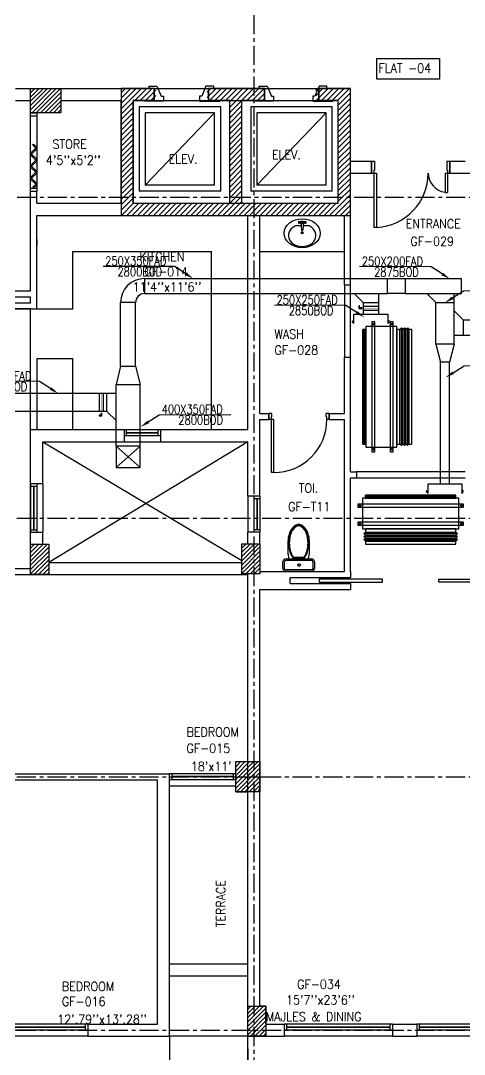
# Model space of a CAD drawing. Header units: millimetres. Extents: x -1288794 to 2153086, y -2701644 to -1428868.
# Drawn here: x 1389990 to 1397344, y -1509568 to -1492444 of the extents above; entities that cross this region are included whole.
import ezdxf

# ---------------------------------------------------------------- set-up
doc = ezdxf.new("R2010")
doc.units = ezdxf.units.MM
doc.header["$LTSCALE"] = 100
doc.header["$PDMODE"] = 34
doc.linetypes.add('CENTER', pattern=[50.8, 31.75, -6.35, 6.35, -6.35])
doc.linetypes.add('DASHED2', pattern=[9.525, 6.35, -3.175])
for name, color, linetype in [('A-ANNO-DIMS', 1, 'Continuous'), ('A-ANNO-TEXT', 8, 'Continuous'), ('A-DOOR', 4, 'Continuous'), ('A-FLOR-OVHD', 4, 'DASHED2'), ('A-FLOR-PFIX', 8, 'Continuous'), ('A-FLOR-SPCL', 8, 'Continuous'), ('A-GLAZ', 5, 'Continuous'), ('A-GRID', 253, 'CENTER'), ('A-WALL-FULL', 8, 'Continuous'), ('AC- VD', 5, 'Continuous'), ('AC-FAD', 6, 'Continuous'), ('AC-FAD TEXT', 6, 'Continuous'), ('AC-HLTEXT', 100, 'Continuous'), ('FCU-AC', 160, 'Continuous'), ('L1-E014-C22-VAC (08-08-2010)$0$ETA-AC-DAMPER', 4, 'Continuous'), ('S-COL- HACT.', 9, 'Continuous'), ('S-COL.', 8, 'Continuous')]:
    doc.layers.add(name, color=color, linetype=linetype)
doc.styles.add('ROMANS', font='romans.shx', dxfattribs={"width": 0.8})
doc.styles.add('SIMPLEX', font='simplex.shx', dxfattribs={"width": 0.8})
doc.dimstyles.new('100 of DIM2', dxfattribs={"dimscale": 0, "dimtxt": 200, "dimasz": 150, "dimexe": 75, "dimexo": 200, "dimgap": 75, "dimtad": 1, "dimdec": 0, "dimrnd": 5, "dimzin": 0, "dimdsep": 46, "dimtxsty": 'ROMANS', "dimblk": 'ARCHTICK', "dimcen": 100, "dimclrd": 94, "dimclre": 94, "dimclrt": 2, "dimadec": 0, "dimazin": 0, "dimtfac": 1, "dimtdec": 0, "dimtofl": 0, "dimtmove": 2, "dimatfit": 3, "dimldrblk": 'OPEN90', "dimfxl": 75, "dimtolj": 1, "dimtzin": 0, "dimarcsym": 0})
pattern_1 = [(45, (2502910.96, -1109556.65), (-44.1941738, 44.1941738), [])]
pattern_2 = [(45, (2502910.96, -1109556.65), (-35.355339, 35.355339), [])]

# ---------------------------------------------------------------- blocks, each defined once
blk = doc.blocks.new('W-180')
for p, q in [((1800, 100), (0, 100)), ((1800, 0), (0, 0)), ((40, 0), (40, 100)), ((1760, 100), (1760, 0))]:
    blk.add_line(p, q)
at = {"linetype": 'Continuous'}
for p, q in [((1760, 53), (40, 53)), ((1760, 47), (40, 47))]:
    blk.add_line(p, q, dxfattribs=at)
blk = doc.blocks.new('D-100-R1')
for p, q in [((-80, 980), (-80, 100)), ((-80, 980), (-40, 980)), ((-40, 980), (-40, 55)), ((-1000, 100), (-1000, 0)), ((-1000, 100), (-960, 100)), ((-960, 100), (-960, 55)), ((-960, 55), (-950, 55)), ((-950, 55), (-950, 0)), ((-80, 100), (0, 100)), ((-50, 55), (-50, 0)), ((-50, 55), (-40, 55)), ((-50, 0), (0, 0)), ((0, 100), (0, 0)), ((-1000, 0), (-950, 0))]:
    blk.add_line(p, q)
at = {"linetype": 'Continuous'}
blk.add_arc((-80, 100), 880, 90, 180, dxfattribs=at)
blk = doc.blocks.new('WC-1')
for p, q in [((-210, 0), (210, 0)), ((-260, -160), (-260, -50)), ((-235, -160), (-235, -50)), ((-210, -25), (210, -25)), ((235, -50), (235, -160)), ((260, -50), (260, -160)), ((210, -185), (-210, -185)), ((210, -210), (-210, -210)), ((91, -223), (-91, -223)), ((86, -235), (-86, -235))]:
    blk.add_line(p, q)
for radius in [22.1, 17.1]:
    blk.add_circle((-6, -107), radius)
for centre, radius, start, end in [((-210, -50), 50, 90, 180), ((-210, -160), 50, 180, 270), ((-210, -50), 25, 90, 180), ((-210, -160), 25, 180, 270), ((210, -50), 50, 360, 90), ((210, -50), 25, 360, 90), ((210, -160), 25, 270, 360), ((210, -160), 50, 270, 360), ((722, -383), 904, 168.9529, 184.0632), ((178, -428), 341, 149.8586, 166.4766), ((178, -428), 328, 149.8586, 166.4766), ((69, -365), 214, 138.4152, 149.8586), ((69, -365), 201, 139.9943, 149.8586), ((-69, -365), 201, 30.1414, 40.0057), ((-69, -365), 214, 30.1414, 41.5848), ((-178, -428), 328, 13.5234, 30.1414), ((-178, -428), 341, 13.5234, 30.1414), ((352, -470), 532, 177.5541, 180), ((352, -470), 532, 180, 193.5234), ((352, -470), 520, 166.4766, 180), ((352, -470), 520, 180, 193.5234), ((352, -470), 507, 166.4766, 180), ((352, -470), 507, 180, 193.5234), ((-352, -470), 507, 360, 13.5234), ((-352, -470), 507, 346.4766, 360), ((-352, -470), 520, 360, 13.5234), ((-352, -470), 520, 346.4766, 360), ((-352, -470), 532, 346.4766, 360), ((-352, -470), 532, 360, 2.4459), ((178, -512), 353, 193.5234, 210.1414), ((178, -512), 341, 193.5234, 210.1414), ((178, -512), 328, 193.5234, 210.1414), ((69, -575), 214, 210.1414, 234.4972), ((69, -575), 201, 210.1414, 234.4972), ((-69, -575), 201, 305.5028, 329.8586), ((-69, -575), 214, 305.5028, 329.8586), ((-178, -512), 328, 329.8586, 346.4766), ((-178, -512), 341, 329.8586, 346.4766), ((-178, -512), 353, 329.8586, 346.4766), ((69, -575), 226, 210.1414, 234.4972), ((0, -672), 108, 234.4972, 270), ((0, -672), 95.9, 234.4972, 270), ((0, -672), 83.4, 234.4972, 270), ((0, -672), 83.4, 270, 305.5028), ((0, -672), 95.9, 270, 305.5028), ((0, -672), 108, 270, 305.5028), ((-69, -575), 226, 305.5028, 329.8586)]:
    blk.add_arc(centre, radius, start, end)
at = {"linetype": 'Continuous', "ltscale": 50}
blk.add_arc((-722, -383), 904, 355.9368, 11.0471, dxfattribs=at)
blk = doc.blocks.new('D-130-R')
for p, q in [((1220, 200), (1220, 1100)), ((1220, 1100), (1260, 1100)), ((1260, 200), (1260, 1100)), ((80, 520), (40, 520)), ((40, 200), (40, 520)), ((80, 200), (80, 520)), ((0, 0), (0, 200)), ((80, 200), (0, 200)), ((40, 150), (40, 200)), ((1300, 200), (1220, 200)), ((1260, 150), (1260, 200)), ((1300, 0), (1300, 200)), ((50, 0), (0, 0)), ((50, 150), (40, 150)), ((50, 0), (50, 150)), ((1260, 150), (1250, 150)), ((1250, 0), (1250, 150)), ((1300, 0), (1250, 0))]:
    blk.add_line(p, q)
for centre, radius, start, end in [((1260, 200), 900, 92.5473, 180), ((40, 200), 320, 0, 82.8192)]:
    blk.add_arc(centre, radius, start, end)
blk = doc.blocks.new('W-80')
for p, q in [((800, 100), (0, 100)), ((800, 0), (0, 0)), ((40, 0), (40, 100)), ((760, 100), (760, 0))]:
    blk.add_line(p, q)
at = {"linetype": 'Continuous'}
for p, q in [((760, 53), (40, 53)), ((760, 47), (40, 47))]:
    blk.add_line(p, q, dxfattribs=at)
blk = doc.blocks.new('W-60')
for p, q in [((600, 100), (0, 100)), ((600, 0), (0, 0)), ((40, 0), (40, 100)), ((560, 100), (560, 0))]:
    blk.add_line(p, q)
at = {"linetype": 'Continuous'}
for p, q in [((560, 53), (40, 53)), ((560, 47), (40, 47))]:
    blk.add_line(p, q, dxfattribs=at)
blk = doc.blocks.new('LAV-2')
for p, q in [((-21, 393), (-55, 399)), ((-21, 369), (-55, 363)), ((-24, 385), (-49, 381)), ((-24, 377), (-49, 381)), ((-25, 381), (-13, 258)), ((-19, 381), (17, 381)), ((-1, 363), (-1, 399)), ((23, 381), (11, 257)), ((53, 399), (20, 393)), ((53, 363), (20, 369)), ((47, 381), (23, 385)), ((47, 381), (23, 376)), ((-102, 330), (-23, 330)), ((21, 329), (101, 329))]:
    blk.add_line(p, q)
for centre, radius in [((-1, 381), 24), ((-1, 381), 18), ((-1, 209), 18), ((-1, 209), 13.2)]:
    blk.add_circle(centre, radius)
blk.add_arc((-1, 257), 12, 179.8053, 359.8053)
for centre, major_axis, ratio in [((-1, 202), (-300, 1), 0.8), ((53, 381), (0.1, 18), 0.333333)]:
    blk.add_ellipse(centre, major_axis=major_axis, ratio=ratio)
at = {"extrusion": (0, 0, -1)}
blk.add_ellipse((-55, 381), major_axis=(0.1, 18), ratio=0.333333, dxfattribs=at)
blk.add_ellipse((-1, 166), major_axis=(-228, 1), ratio=0.8, start_param=5.174, end_param=10.533963)
for points, knots in [([(-55, 365), (-55, 366), (-55, 366), (-55, 366), (-55, 366), (-56, 367), (-56, 368), (-57, 370), (-57, 371), (-58, 374), (-58, 375), (-58, 379), (-58, 381), (-58, 386), (-58, 388), (-57, 392), (-57, 393), (-56, 394), (-56, 395), (-55, 396), (-55, 396), (-55, 396), (-55, 397), (-55, 397)], [3.378318, 3.378318, 3.378318, 3.378318, 3.519844, 3.519844, 3.66137, 3.66137, 3.925951, 3.925951, 4.190531, 4.190531, 4.455112, 4.455112, 4.86737, 4.86737, 5.279628, 5.279628, 5.565785, 5.565785, 5.785568, 5.785568, 5.957, 5.957, 6.04646, 6.04646, 6.04646, 6.04646]), ([(-55, 397), (-55, 397), (-54, 396), (-54, 396), (-54, 396), (-53, 395), (-53, 394), (-52, 392), (-52, 391), (-52, 388), (-51, 387), (-51, 383), (-51, 381), (-51, 376), (-52, 374), (-52, 370), (-53, 369), (-53, 368), (-54, 367), (-54, 366), (-54, 366), (-55, 366), (-55, 365), (-55, 365)], [0.236726, 0.236726, 0.236726, 0.236726, 0.378252, 0.378252, 0.519778, 0.519778, 0.784358, 0.784358, 1.048939, 1.048939, 1.313519, 1.313519, 1.725777, 1.725777, 2.138035, 2.138035, 2.424192, 2.424192, 2.643976, 2.643976, 2.815407, 2.815407, 2.904867, 2.904867, 2.904867, 2.904867]), ([(53, 396), (53, 396), (53, 396), (53, 396), (53, 395), (52, 394), (52, 394), (51, 392), (51, 390), (50, 388), (50, 386), (50, 383), (50, 380), (50, 376), (50, 373), (51, 370), (51, 369), (52, 367), (52, 367), (53, 366), (53, 365), (53, 365), (53, 365), (53, 365)], [0.236726, 0.236726, 0.236726, 0.236726, 0.378252, 0.378252, 0.519778, 0.519778, 0.784358, 0.784358, 1.048939, 1.048939, 1.313519, 1.313519, 1.725777, 1.725777, 2.138035, 2.138035, 2.424192, 2.424192, 2.643976, 2.643976, 2.815407, 2.815407, 2.904867, 2.904867, 2.904867, 2.904867]), ([(53, 365), (53, 365), (53, 365), (54, 366), (54, 366), (55, 367), (55, 368), (56, 370), (56, 371), (56, 373), (57, 375), (57, 379), (57, 381), (57, 386), (56, 388), (56, 391), (55, 392), (55, 394), (54, 395), (54, 396), (54, 396), (54, 396), (53, 396), (53, 396)], [3.378318, 3.378318, 3.378318, 3.378318, 3.519844, 3.519844, 3.66137, 3.66137, 3.925951, 3.925951, 4.190531, 4.190531, 4.455112, 4.455112, 4.86737, 4.86737, 5.279628, 5.279628, 5.565785, 5.565785, 5.785568, 5.785568, 5.957, 5.957, 6.04646, 6.04646, 6.04646, 6.04646])]:
    blk.add_open_spline(points, degree=3, knots=knots)
blk = doc.blocks.new('_ArchTick')
at = {"color": 0, "linetype": 'ByBlock', "const_width": 0.15}
blk.add_lwpolyline([(-0.5, -0.5), (0.5, 0.5)], dxfattribs=at)
blk = doc.blocks.new('*D554')
at = {"layer": 'A-ANNO-DIMS', "color": 94, "linetype": 'Continuous', "lineweight": -2, "ltscale": 3, "transparency": 16777216}
for p, q in [((1393756, -1509469), (1393756, -1512083)), ((1406556, -1509469), (1406556, -1512083)), ((1406556, -1512008), (1393756, -1512008))]:
    blk.add_line(p, q, dxfattribs=at)
at = {"layer": 'Defpoints', "color": 0, "linetype": 'Continuous', "ltscale": 3, "transparency": 16777216}
for p in [(1393756, -1509269), (1406556, -1509269), (1393756, -1512008)]:
    blk.add_point(p, dxfattribs=at)
at = {"layer": 'A-ANNO-DIMS', "color": 94, "linetype": 'Continuous', "lineweight": -2, "ltscale": 3, "transparency": 16777216, "xscale": 150, "yscale": 150, "zscale": 150, "rotation": 180}
blk.add_blockref('_ArchTick', (1393756, -1512008), dxfattribs=at)
at = {"layer": 'A-ANNO-DIMS', "color": 94, "linetype": 'Continuous', "lineweight": -2, "ltscale": 3, "transparency": 16777216, "xscale": 150, "yscale": 150, "zscale": 150}
blk.add_blockref('_ArchTick', (1406556, -1512008), dxfattribs=at)
at = {"layer": 'A-ANNO-DIMS', "color": 2, "linetype": 'Continuous', "ltscale": 3, "transparency": 16777216, "insert": (1400156, -1511833), "char_height": 200, "attachment_point": 5, "style": 'ROMANS'}
blk.add_mtext('\\A1;12800', dxfattribs=at)
blk = doc.blocks.new('_Open90')
at = {"color": 0, "linetype": 'ByBlock', "lineweight": -2}
for p, q in [((0, 0), (-1, 0)), ((-0.5, 0.5), (0, 0)), ((0, 0), (-0.5, -0.5))]:
    blk.add_line(p, q, dxfattribs=at)
blk = doc.blocks.new('*D555')
at = {"layer": 'A-ANNO-DIMS', "color": 94, "linetype": 'Continuous', "lineweight": -2, "ltscale": 3, "transparency": 16777216}
for p, q in [((1392456, -1509469), (1392456, -1512083)), ((1393756, -1509469), (1393756, -1512083)), ((1393756, -1512008), (1392456, -1512008))]:
    blk.add_line(p, q, dxfattribs=at)
at = {"layer": 'Defpoints', "color": 0, "linetype": 'Continuous', "ltscale": 3, "transparency": 16777216}
for p in [(1392456, -1509269), (1393756, -1509269), (1392456, -1512008)]:
    blk.add_point(p, dxfattribs=at)
at = {"layer": 'A-ANNO-DIMS', "color": 94, "linetype": 'Continuous', "lineweight": -2, "ltscale": 3, "transparency": 16777216, "xscale": 150, "yscale": 150, "zscale": 150, "rotation": 180}
blk.add_blockref('_ArchTick', (1392456, -1512008), dxfattribs=at)
at = {"layer": 'A-ANNO-DIMS', "color": 94, "linetype": 'Continuous', "lineweight": -2, "ltscale": 3, "transparency": 16777216, "xscale": 150, "yscale": 150, "zscale": 150}
blk.add_blockref('_ArchTick', (1393756, -1512008), dxfattribs=at)
at = {"layer": 'A-ANNO-DIMS', "color": 2, "linetype": 'Continuous', "ltscale": 3, "transparency": 16777216, "insert": (1393106, -1511833), "char_height": 200, "attachment_point": 5, "style": 'ROMANS'}
blk.add_mtext('\\A1;1300', dxfattribs=at)
blk = doc.blocks.new('*D556')
at = {"layer": 'A-ANNO-DIMS', "color": 94, "linetype": 'Continuous', "lineweight": -2, "ltscale": 3, "transparency": 16777216}
for p, q in [((1388156, -1509469), (1388156, -1512083)), ((1392456, -1509469), (1392456, -1512083)), ((1392456, -1512008), (1388156, -1512008))]:
    blk.add_line(p, q, dxfattribs=at)
at = {"layer": 'Defpoints', "color": 0, "linetype": 'Continuous', "ltscale": 3, "transparency": 16777216}
for p in [(1388156, -1509269), (1392456, -1509269), (1388156, -1512008)]:
    blk.add_point(p, dxfattribs=at)
at = {"layer": 'A-ANNO-DIMS', "color": 94, "linetype": 'Continuous', "lineweight": -2, "ltscale": 3, "transparency": 16777216, "xscale": 150, "yscale": 150, "zscale": 150, "rotation": 180}
blk.add_blockref('_ArchTick', (1388156, -1512008), dxfattribs=at)
at = {"layer": 'A-ANNO-DIMS', "color": 94, "linetype": 'Continuous', "lineweight": -2, "ltscale": 3, "transparency": 16777216, "xscale": 150, "yscale": 150, "zscale": 150}
blk.add_blockref('_ArchTick', (1392456, -1512008), dxfattribs=at)
at = {"layer": 'A-ANNO-DIMS', "color": 2, "linetype": 'Continuous', "ltscale": 3, "transparency": 16777216, "insert": (1390306, -1511833), "char_height": 200, "attachment_point": 5, "style": 'ROMANS'}
blk.add_mtext('\\A1;4300', dxfattribs=at)
blk = doc.blocks.new('fcu 2.5 tr')
h = blk.add_hatch()
h.set_pattern_fill('NET', color=3)
h.paths.add_polyline_path([(83172, -1587743), (81672, -1587743), (81672, -1587793), (83172, -1587793)])
at = {"layer": 'FCU-AC'}
for p, q in [((81672, -1587030), (81647, -1587055)), ((83197, -1587055), (81647, -1587055)), ((81672, -1587080), (81647, -1587055)), ((81672, -1587080), (81647, -1587105)), ((83172, -1587030), (81672, -1587030)), ((83172, -1587080), (81672, -1587080)), ((83172, -1587080), (81672, -1587080)), ((83197, -1587055), (83172, -1587030)), ((83197, -1587055), (83172, -1587080)), ((83197, -1587105), (83172, -1587080)), ((83197, -1587105), (81647, -1587105)), ((81672, -1587130), (81647, -1587105)), ((81672, -1587130), (81647, -1587155)), ((83197, -1587155), (81647, -1587155)), ((81672, -1587180), (81647, -1587155)), ((83172, -1587130), (81672, -1587130)), ((83172, -1587130), (81672, -1587130)), ((83197, -1587105), (83172, -1587130)), ((83197, -1587155), (83172, -1587130)), ((83197, -1587155), (83172, -1587180))]:
    blk.add_line(p, q, dxfattribs=at)
at = {"layer": 'FCU-AC', "color": 1}
for p, q in [((83172, -1586980), (81672, -1586980)), ((81672, -1586980), (81672, -1587030)), ((81672, -1587030), (83172, -1587030)), ((83172, -1587030), (83172, -1586980)), ((83172, -1587180), (81672, -1587180)), ((81672, -1587180), (81672, -1587230)), ((81672, -1587230), (83172, -1587230)), ((83172, -1587230), (83172, -1587180))]:
    blk.add_line(p, q, dxfattribs=at)
at = {"layer": 'FCU-AC'}
blk.add_lwpolyline([(81622, -1587743), (83222, -1587743), (83222, -1587230), (81622, -1587230)], close=True, dxfattribs=at)
at = {"layer": 'FCU-AC', "color": 6}
for points in [[(81547, -1587343), (83297, -1587343), (83297, -1587293), (81547, -1587293)], [(81547, -1587643), (83297, -1587643), (83297, -1587593), (81547, -1587593)]]:
    blk.add_lwpolyline(points, close=True, dxfattribs=at)
at = {"layer": 'FCU-AC', "color": 3}
blk.add_lwpolyline([(81672, -1587793), (83172, -1587793), (83172, -1587743), (81672, -1587743)], close=True, dxfattribs=at)
at = {"layer": 'FCU-AC', "color": 6}
for centre in [(81584, -1587318), (83259, -1587318), (81584, -1587618), (83259, -1587618)]:
    blk.add_circle(centre, 12.5, dxfattribs=at)
blk = doc.blocks.new('fcu 3.5 tr')
at = {"layer": 'FCU-AC'}
h = blk.add_hatch(dxfattribs=at)
h.set_pattern_fill('NET', color=3)
h.paths.add_polyline_path([(100970, -1580238), (99070, -1580238), (99070, -1580288), (100970, -1580288)])
for p, q in [((99045, -1579550), (99070, -1579525)), ((100995, -1579550), (99045, -1579550)), ((99045, -1579550), (99070, -1579575)), ((100970, -1579525), (99070, -1579525)), ((100995, -1579550), (100970, -1579525)), ((100995, -1579550), (100970, -1579575)), ((99045, -1579600), (99070, -1579575)), ((100995, -1579600), (99045, -1579600)), ((99045, -1579600), (99070, -1579625)), ((99045, -1579650), (99070, -1579625)), ((100995, -1579650), (99045, -1579650)), ((99045, -1579650), (99070, -1579675)), ((100970, -1579575), (99070, -1579575)), ((100970, -1579575), (99070, -1579575)), ((100970, -1579625), (99070, -1579625)), ((100970, -1579625), (99070, -1579625)), ((100995, -1579600), (100970, -1579575)), ((100995, -1579600), (100970, -1579625)), ((100995, -1579650), (100970, -1579625)), ((100995, -1579650), (100970, -1579675))]:
    blk.add_line(p, q, dxfattribs=at)
at = {"layer": 'FCU-AC', "color": 1}
for p, q in [((100970, -1579475), (99070, -1579475)), ((99070, -1579475), (99070, -1579525)), ((99070, -1579525), (100970, -1579525)), ((100970, -1579525), (100970, -1579475)), ((100970, -1579675), (99070, -1579675)), ((99070, -1579675), (99070, -1579725)), ((99070, -1579725), (100970, -1579725)), ((100970, -1579725), (100970, -1579675))]:
    blk.add_line(p, q, dxfattribs=at)
at = {"layer": 'FCU-AC'}
blk.add_lwpolyline([(99020, -1580238), (101020, -1580238), (101020, -1579725), (99020, -1579725)], close=True, dxfattribs=at)
at = {"layer": 'FCU-AC', "color": 6}
for points in [[(98945, -1579838), (101095, -1579838), (101095, -1579788), (98945, -1579788)], [(98945, -1580138), (101095, -1580138), (101095, -1580088), (98945, -1580088)]]:
    blk.add_lwpolyline(points, close=True, dxfattribs=at)
at = {"layer": 'FCU-AC', "color": 3}
blk.add_lwpolyline([(99070, -1580288), (100970, -1580288), (100970, -1580238), (99070, -1580238)], close=True, dxfattribs=at)
at = {"layer": 'FCU-AC', "color": 6}
for centre in [(98982, -1579813), (101057, -1579813), (98982, -1580113), (101057, -1580113)]:
    blk.add_circle(centre, 12.5, dxfattribs=at)
blk = doc.blocks.new('*U363')
at = {"layer": 'L1-E014-C22-VAC (08-08-2010)$0$ETA-AC-DAMPER', "color": 5}
for p, q in [((-33, 0), (-33, 250)), ((33, 0), (33, 250))]:
    blk.add_line(p, q, dxfattribs=at)
for points, const_width in [([(-91, 250), (91, 250)], 1.82), ([(0, 0), (0, 264)], 1.5), ([(-91, 0), (91, 0)], 1.82), ([(-48, 0), (-48, -20), (48, -20), (48, 0)], 1.5)]:
    blk.add_lwpolyline(points, dxfattribs=dict(at, const_width=const_width))
at = {"layer": 'L1-E014-C22-VAC (08-08-2010)$0$ETA-AC-DAMPER', "color": 5, "const_width": 1.82}
blk.add_lwpolyline([(75, 250), (75, 0), (-75, 0), (-75, 250)], close=True, dxfattribs=at)
at = {"layer": 'L1-E014-C22-VAC (08-08-2010)$0$ETA-AC-DAMPER', "color": 5}
blk.add_lwpolyline([(6, -20), (6, -62), (40, -62), (40, -72), (-6, -72), (-6, -20)], dxfattribs=at)
blk = doc.blocks.new('*U356')
at = {"layer": 'L1-E014-C22-VAC (08-08-2010)$0$ETA-AC-DAMPER', "color": 5}
for p, q in [((-33, 0), (-33, 300)), ((33, 0), (33, 300))]:
    blk.add_line(p, q, dxfattribs=at)
for points, const_width in [([(-91, 300), (91, 300)], 1.82), ([(0, 0), (0, 314)], 1.5), ([(-91, 0), (91, 0)], 1.82), ([(-48, 0), (-48, -20), (48, -20), (48, 0)], 1.5)]:
    blk.add_lwpolyline(points, dxfattribs=dict(at, const_width=const_width))
at = {"layer": 'L1-E014-C22-VAC (08-08-2010)$0$ETA-AC-DAMPER', "color": 5, "const_width": 1.82}
blk.add_lwpolyline([(75, 300), (75, 0), (-75, 0), (-75, 300)], close=True, dxfattribs=at)
at = {"layer": 'L1-E014-C22-VAC (08-08-2010)$0$ETA-AC-DAMPER', "color": 5}
blk.add_lwpolyline([(6, -20), (6, -62), (40, -62), (40, -72), (-6, -72), (-6, -20)], dxfattribs=at)
blk = doc.blocks.new('A$C14952670')
at = {"layer": 'AC-FAD', "linetype": 'ByBlock'}
for p, q in [((29, 136), (0, 105)), ((30, 159), (1, 128)), ((30, 0), (30, 159)), ((589, 0), (30, 0)), ((589, 159), (589, 0)), ((589, 159), (619, 129)), ((589, 144), (619, 114))]:
    blk.add_line(p, q, dxfattribs=at)

msp = doc.modelspace()

# ---------------------------------------------------------------- hatches: boundary and pattern name
at = {"layer": 'S-COL- HACT.', "linetype": 'Continuous', "ltscale": 3}
h = msp.add_hatch(dxfattribs=at)
h.set_pattern_fill('ANSI31', color=256, scale=400, style=0)
h.set_pattern_definition(pattern_2)
h.paths.add_polyline_path([(1390155.8, -1493568.6), (1390655.8, -1493568.6), (1390655.8, -1493968.6), (1390155.8, -1493968.6)])
h = msp.add_hatch(dxfattribs=at)
h.set_pattern_fill('ANSI31', color=256, scale=500, style=0)
h.set_pattern_definition(pattern_1)
h.paths.add_polyline_path([(1393655.8, -1493768.6), (1394030.8, -1493768.6), (1394030.8, -1493568.6), (1393080.8, -1493568.6), (1393080.8, -1493768.6), (1393455.8, -1493768.6), (1393455.8, -1495468.6), (1391855.8, -1495468.6), (1391855.8, -1493768.6), (1392230.8, -1493768.6), (1392230.8, -1493568.6), (1391655.8, -1493568.6), (1391655.8, -1495668.6), (1395455.8, -1495668.6), (1395455.8, -1493568.6), (1394880.8, -1493568.6), (1394880.8, -1493768.6), (1395255.8, -1493768.6), (1395255.8, -1495468.6), (1393655.8, -1495468.6)])
h = msp.add_hatch(dxfattribs=at)
h.set_pattern_fill('ANSI31', color=256, scale=500, style=0)
h.set_pattern_definition(pattern_1)
h.paths.add_polyline_path([(1393655.8, -1493768.6), (1394030.8, -1493768.6), (1394030.8, -1493568.6), (1393080.8, -1493568.6), (1393080.8, -1493768.6), (1393455.8, -1493768.6), (1393455.8, -1495468.6), (1391855.8, -1495468.6), (1391855.8, -1493768.6), (1392230.8, -1493768.6), (1392230.8, -1493568.6), (1391655.8, -1493568.6), (1391655.8, -1495668.6), (1395455.8, -1495668.6), (1395455.8, -1493568.6), (1394880.8, -1493568.6), (1394880.8, -1493768.6), (1395255.8, -1493768.6), (1395255.8, -1495468.6), (1393655.8, -1495468.6)])
h = msp.add_hatch(dxfattribs=at)
h.set_pattern_fill('ANSI31', color=256, scale=400, style=0)
h.set_pattern_definition([(45, (2502960.96, -1109556.65), (-35.355339, 35.355339), [])])
h.paths.add_polyline_path([(1390155.8, -1501618.6), (1390155.8, -1501118.6), (1390455.8, -1501118.6), (1390455.8, -1501618.6)])
h = msp.add_hatch(dxfattribs=at)
h.set_pattern_fill('ANSI31', color=256, scale=400, style=0)
h.set_pattern_definition([(45, (2502860.96, -1109546.65), (-35.355339, 35.355339), [])])
h.paths.add_polyline_path([(1393655.8, -1501608.6), (1393655.8, -1501108.6), (1393955.8, -1501108.6), (1393955.8, -1501608.6)])
h = msp.add_hatch(dxfattribs=at)
h.set_pattern_fill('ANSI31', color=256, scale=400, style=0)
h.set_pattern_definition(pattern_2)
h.paths.add_polyline_path([(1393955.8, -1504718.6), (1393955.8, -1505218.6), (1393555.8, -1505218.6), (1393555.8, -1504718.6)])
h = msp.add_hatch(dxfattribs=at)
h.set_pattern_fill('ANSI31', color=256, scale=400, style=0)
h.set_pattern_definition([(45, (1623450.965, -1509993.415), (-35.355339, 35.355339), [])])
h.paths.add_polyline_path([(1394055.8, -1508768.6), (1394055.8, -1509268.6), (1393755.8, -1509268.6), (1393755.8, -1508768.6)])

# ---------------------------------------------------------------- linework, layer by layer
at = {"layer": 'A-ANNO-TEXT', "color": 5}
msp.add_lwpolyline([(1395891.7, -1493070.7), (1396934, -1493070.7), (1396934, -1493413.2), (1395891.7, -1493413.2)], close=True, dxfattribs=at)
at = {"layer": 'A-DOOR', "ltscale": 3}
for p, q in [((1390155.8, -1495268.6), (1390155.8, -1493968.6)), ((1390155.8, -1494018.6), (1390255.8, -1494018.6)), ((1390255.8, -1493968.6), (1390255.8, -1495268.6)), ((1390155.8, -1495218.6), (1390255.8, -1495218.6))]:
    msp.add_line(p, q, dxfattribs=at)
for points in [[(1390241.6, -1494554.5), (1390155.8, -1494640.4), (1390169.9, -1494654.5), (1390255.8, -1494568.6), (1390241.6, -1494554.5)], [(1390241.6, -1494554.5), (1390191.6, -1494504.5), (1390205.8, -1494490.4), (1390255.8, -1494540.4), (1390241.6, -1494554.5)], [(1390241.6, -1494754.5), (1390155.8, -1494668.6), (1390169.9, -1494654.5), (1390255.8, -1494740.4), (1390241.6, -1494754.5)], [(1390241.6, -1494754.5), (1390155.8, -1494840.4), (1390169.9, -1494854.5), (1390255.8, -1494768.6), (1390241.6, -1494754.5)], [(1390241.6, -1494954.5), (1390155.8, -1494868.6), (1390169.9, -1494854.5), (1390255.8, -1494940.4), (1390241.6, -1494954.5)], [(1390241.6, -1494954.5), (1390155.8, -1495040.4), (1390169.9, -1495054.5), (1390255.8, -1494968.6), (1390241.6, -1494954.5)], [(1390241.6, -1495154.5), (1390155.8, -1495068.6), (1390169.9, -1495054.5), (1390255.8, -1495140.4), (1390241.6, -1495154.5)], [(1390241.6, -1495154.5), (1390191.6, -1495204.5), (1390205.8, -1495218.6), (1390255.8, -1495168.6), (1390241.6, -1495154.5)], [(1394939.8, -1501693.6), (1394939.8, -1501743.6), (1395989.8, -1501743.6), (1395989.8, -1501693.6), (1394939.8, -1501693.6)], [(1397971.8, -1501693.6), (1397971.8, -1501743.6), (1396921.8, -1501743.6), (1396921.8, -1501693.6), (1397971.8, -1501693.6)]]:
    msp.add_lwpolyline(points, dxfattribs=at)
at = {"layer": 'A-FLOR-OVHD', "linetype": 'Continuous', "ltscale": 3}
for p, q in [((1395355.8, -1496818.6), (1395355.8, -1498018.6)), ((1395455.8, -1498018.6), (1395455.8, -1496818.6)), ((1397355.8, -1499918.6), (1395555.8, -1499918.6)), ((1395555.8, -1500018.6), (1397355.8, -1500018.6))]:
    msp.add_line(p, q, dxfattribs=at)
at = {"layer": 'A-FLOR-OVHD', "ltscale": 3}
msp.add_lwpolyline([(1406555.8, -1509268.6), (1406555.8, -1510568.6), (1393755.8, -1510568.6), (1393755.8, -1509268.6), (1392455.8, -1509268.6), (1392455.8, -1510568.6), (1388155.8, -1510568.6), (1388155.8, -1510168.6), (1386555.8, -1510168.6), (1386555.8, -1510568.6), (1379555.8, -1510568.6), (1379555.8, -1500918.6), (1378555.8, -1500918.6), (1378555.8, -1496418.6)], dxfattribs=at)
msp.add_lwpolyline([(1406555.8, -1509268.6), (1406555.8, -1510568.6), (1393755.8, -1510568.6), (1393755.8, -1509268.6), (1392455.8, -1509268.6), (1392455.8, -1510568.6), (1388155.8, -1510568.6), (1388155.8, -1510168.6), (1386555.8, -1510168.6), (1386555.8, -1510568.6), (1379555.8, -1510568.6), (1379555.8, -1500918.6), (1378555.8, -1500918.6), (1378555.8, -1496418.6)], dxfattribs=at)
at = {"layer": 'A-FLOR-PFIX', "ltscale": 3}
for p, q in [((1392205.8, -1493568.6), (1393105.8, -1493568.6)), ((1394030.8, -1493568.6), (1394930.8, -1493568.6))]:
    msp.add_line(p, q, dxfattribs=at)
at = {"layer": 'A-FLOR-SPCL', "ltscale": 50}
for p, q in [((1392119.7, -1493530.3), (1392249.2, -1493530.3)), ((1392119.7, -1493568.6), (1392119.7, -1493530.3)), ((1392249.2, -1493530.3), (1392320.4, -1493694.3)), ((1393062.4, -1493530.3), (1392991.2, -1493694.3)), ((1393191.8, -1493530.3), (1393062.4, -1493530.3)), ((1393191.8, -1493568.6), (1393191.8, -1493530.3)), ((1393944.7, -1493530.3), (1394074.2, -1493530.3)), ((1393944.7, -1493568.6), (1393944.7, -1493530.3)), ((1394074.2, -1493530.3), (1394145.4, -1493694.3)), ((1394937.4, -1493530.3), (1394866.2, -1493694.3)), ((1395066.8, -1493530.3), (1394937.4, -1493530.3)), ((1395066.8, -1493568.6), (1395066.8, -1493530.3)), ((1392320.4, -1493694.3), (1392355.8, -1493694.3)), ((1392355.8, -1493694.3), (1392355.8, -1493778.6)), ((1392955.8, -1493694.3), (1392955.8, -1493778.6)), ((1392991.2, -1493694.3), (1392955.8, -1493694.3)), ((1394145.4, -1493694.3), (1394180.8, -1493694.3)), ((1394180.8, -1493694.3), (1394180.8, -1493778.6)), ((1394830.8, -1493694.3), (1394830.8, -1493778.6)), ((1394866.2, -1493694.3), (1394830.8, -1493694.3)), ((1392044.7, -1493778.6), (1392044.7, -1493768.6)), ((1392355.8, -1493778.6), (1392044.7, -1493778.6)), ((1392955.8, -1493778.6), (1393291.8, -1493778.6)), ((1393291.8, -1493778.6), (1393291.8, -1493768.6)), ((1393869.7, -1493778.6), (1393869.7, -1493768.6)), ((1394180.8, -1493778.6), (1393869.7, -1493778.6)), ((1394830.8, -1493778.6), (1395166.8, -1493778.6)), ((1395166.8, -1493778.6), (1395166.8, -1493768.6))]:
    msp.add_line(p, q, dxfattribs=at)
at = {"layer": 'A-FLOR-SPCL'}
for p, q in [((1391955.8, -1493868.6), (1391955.8, -1495268.6)), ((1393305.8, -1493868.6), (1391955.8, -1493868.6)), ((1392205.8, -1493768.6), (1393105.8, -1493768.6)), ((1393105.8, -1493768.6), (1393255.8, -1493768.6)), ((1393305.8, -1495268.6), (1393305.8, -1493868.6)), ((1393805.8, -1493868.6), (1393805.8, -1495268.6)), ((1395155.8, -1493868.6), (1393805.8, -1493868.6)), ((1394030.8, -1493768.6), (1394930.8, -1493768.6)), ((1394930.8, -1493768.6), (1395130.8, -1493768.6)), ((1395155.8, -1495268.6), (1395155.8, -1493868.6)), ((1392055.8, -1493968.6), (1392055.8, -1495168.6)), ((1393205.8, -1493968.6), (1392055.8, -1493968.6)), ((1392055.8, -1495168.6), (1393205.8, -1493968.6)), ((1393205.8, -1495168.6), (1393205.8, -1493968.6)), ((1393905.8, -1493968.6), (1393905.8, -1495168.6)), ((1395055.8, -1493968.6), (1393905.8, -1493968.6)), ((1393905.8, -1495168.6), (1395055.8, -1493968.6)), ((1395055.8, -1495168.6), (1395055.8, -1493968.6)), ((1393305.8, -1495268.6), (1391955.8, -1495268.6)), ((1393205.8, -1495168.6), (1392055.8, -1495168.6)), ((1395155.8, -1495268.6), (1393805.8, -1495268.6)), ((1395055.8, -1495168.6), (1393905.8, -1495168.6))]:
    msp.add_line(p, q, dxfattribs=at)
at = {"layer": 'A-FLOR-SPCL', "ltscale": 3}
for p, q in [((1390855.8, -1497218.6), (1390855.8, -1496268.6)), ((1390855.8, -1496268.6), (1393155.8, -1496268.6)), ((1393155.8, -1499218.6), (1393155.8, -1496268.6)), ((1393955.8, -1496268.6), (1395355.8, -1496268.6)), ((1390255.8, -1497218.6), (1390855.8, -1497218.6)), ((1390255.8, -1498038.6), (1390255.8, -1499218.6)), ((1390255.8, -1498038.6), (1390855.8, -1498038.6)), ((1390855.8, -1499218.6), (1390855.8, -1498038.6)), ((1390355.8, -1499418.6), (1393655.8, -1501389.2)), ((1393755.8, -1499418.6), (1390455.8, -1501418.6)), ((1392455.8, -1508068.6), (1393755.8, -1508068.6)), ((1392455.8, -1508268.6), (1393755.8, -1508268.6))]:
    msp.add_line(p, q, dxfattribs=at)
msp.add_lwpolyline([(1390155.8, -1497218.6), (1386455.8, -1497218.6), (1386455.8, -1501521.3), (1390155.8, -1501521.3)], close=True, dxfattribs=at)
at = {"layer": 'A-GLAZ', "ltscale": 3}
for p, q in [((1391705.8, -1499418.6), (1392305.8, -1499418.6)), ((1390355.8, -1500118.6), (1390355.8, -1500918.6)), ((1393755.8, -1500318.6), (1393755.8, -1500918.6)), ((1392455.8, -1505118.6), (1393555.8, -1505118.6)), ((1391105.8, -1509268.6), (1389305.8, -1509268.6)), ((1396155.8, -1509268.6), (1394355.8, -1509268.6)), ((1398355.8, -1509268.6), (1396555.8, -1509268.6))]:
    msp.add_line(p, q, dxfattribs=at)
at = {"layer": 'A-GLAZ'}
for p, q in [((1393555.8, -1504918.6), (1392455.8, -1504918.6)), ((1393555.8, -1505018.6), (1392455.8, -1505018.6)), ((1392495.8, -1504918.6), (1392495.8, -1505018.6)), ((1393515.8, -1505018.6), (1393515.8, -1504918.6))]:
    msp.add_line(p, q, dxfattribs=at)
at = {"layer": 'A-GLAZ', "linetype": 'Continuous'}
for p, q in [((1393515.8, -1504965.6), (1392495.8, -1504965.6)), ((1393515.8, -1504971.6), (1392495.8, -1504971.6))]:
    msp.add_line(p, q, dxfattribs=at)
at = {"layer": 'A-GRID', "ltscale": 0.1}
for p, q in [((1393855.8, -1466442.6), (1393855.8, -1514577)), ((1369102.4, -1495368.6), (1412642, -1495368.6)), ((1369100, -1500687.6), (1412639.6, -1500687.6)), ((1369098.6, -1504968.6), (1412638.2, -1504968.6)), ((1369098.6, -1509168.6), (1412638.2, -1509168.6))]:
    msp.add_line(p, q, dxfattribs=at)
at = {"layer": 'A-WALL-FULL', "ltscale": 3}
for p, q in [((1389905.8, -1493568.6), (1392130.8, -1493568.6)), ((1390005.8, -1493568.6), (1390355.8, -1493568.6)), ((1392205.8, -1493568.6), (1392205.8, -1493568.6)), ((1392205.8, -1493768.6), (1392205.8, -1493568.6)), ((1393105.8, -1493568.6), (1394030.8, -1493568.6)), ((1393105.8, -1493768.6), (1393105.8, -1493568.6)), ((1393155.8, -1493568.6), (1394030.8, -1493568.6)), ((1394030.8, -1493768.6), (1394030.8, -1493568.6)), ((1394930.8, -1493768.6), (1394930.8, -1493568.6)), ((1394930.8, -1493568.6), (1395455.8, -1493568.6)), ((1395455.8, -1494768.6), (1395455.8, -1493568.6)), ((1389905.8, -1493768.6), (1390155.8, -1493768.6)), ((1390005.8, -1493768.6), (1390155.8, -1493768.6)), ((1390155.8, -1493968.6), (1390155.8, -1493768.6)), ((1390155.8, -1493968.6), (1390155.8, -1493768.6)), ((1390655.8, -1493768.6), (1391655.8, -1493768.6)), ((1391655.8, -1495468.6), (1391655.8, -1493768.6)), ((1391855.8, -1495468.6), (1391855.8, -1493768.6)), ((1391855.8, -1493768.6), (1392205.8, -1493768.6)), ((1393105.8, -1493768.6), (1393555.8, -1493768.6)), ((1393555.8, -1493768.6), (1394030.8, -1493768.6)), ((1394930.8, -1493768.6), (1395230.8, -1493768.6)), ((1395255.8, -1495468.6), (1395255.8, -1493768.6)), ((1395255.8, -1495468.6), (1395255.8, -1493768.6)), ((1390155.8, -1493968.6), (1390255.8, -1493968.6)), ((1395455.8, -1494768.6), (1395805.8, -1494768.6)), ((1395805.8, -1494968.6), (1395805.8, -1494768.6)), ((1397105.8, -1494768.6), (1397355.8, -1494768.6)), ((1397105.8, -1494968.6), (1397105.8, -1494768.6)), ((1395455.8, -1494968.6), (1395805.8, -1494968.6)), ((1395455.8, -1496818.6), (1395455.8, -1494968.6)), ((1397105.8, -1494968.6), (1397455.8, -1494968.6)), ((1390155.8, -1495268.6), (1390255.8, -1495268.6)), ((1390155.8, -1496918.6), (1390155.8, -1495268.6)), ((1390255.8, -1495468.6), (1390255.8, -1495268.6)), ((1390255.8, -1495468.6), (1391655.8, -1495468.6)), ((1391855.8, -1495468.6), (1395255.8, -1495468.6)), ((1390255.8, -1495668.6), (1393755.8, -1495668.6)), ((1390255.8, -1497218.6), (1390255.8, -1495668.6)), ((1393755.8, -1499218.6), (1393755.8, -1495668.6)), ((1393955.8, -1495668.6), (1395355.8, -1495668.6)), ((1393955.8, -1498950.6), (1393955.8, -1495668.6)), ((1395355.8, -1496818.6), (1395355.8, -1495668.6)), ((1390255.8, -1496068.6), (1390255.8, -1496168.6)), ((1393755.8, -1499218.6), (1393755.8, -1496068.6)), ((1395355.8, -1496818.6), (1395455.8, -1496818.6)), ((1389455.8, -1496918.6), (1390155.8, -1496918.6)), ((1389455.8, -1497018.6), (1390155.8, -1497018.6)), ((1389455.8, -1497118.6), (1390155.8, -1497118.6)), ((1390155.8, -1497118.6), (1390155.8, -1497018.6)), ((1389455.8, -1497218.6), (1390255.8, -1497218.6)), ((1395355.8, -1498018.6), (1395455.8, -1498018.6)), ((1395355.8, -1498950.6), (1395355.8, -1498018.6)), ((1395355.8, -1498018.6), (1395455.8, -1498018.6)), ((1395455.8, -1499918.6), (1395455.8, -1498018.6)), ((1393955.8, -1498950.6), (1394105.8, -1498950.6)), ((1393955.8, -1499050.6), (1394105.8, -1499050.6)), ((1393955.8, -1500318.6), (1393955.8, -1499050.6)), ((1394105.8, -1498950.6), (1394105.8, -1499050.6)), ((1395105.8, -1498950.6), (1395355.8, -1498950.6)), ((1395105.8, -1498950.6), (1395105.8, -1499050.6)), ((1395105.8, -1499050.6), (1395355.8, -1499050.6)), ((1395355.8, -1501568.6), (1395355.8, -1499050.6)), ((1390155.8, -1499218.6), (1391705.8, -1499218.6)), ((1390155.8, -1500118.6), (1390155.8, -1499218.6)), ((1391705.8, -1499218.6), (1391705.8, -1499418.6)), ((1392305.8, -1499218.6), (1392305.8, -1499418.6)), ((1392305.8, -1499218.6), (1393755.8, -1499218.6)), ((1390355.8, -1499418.6), (1391705.8, -1499418.6)), ((1390355.8, -1500118.6), (1390355.8, -1499418.6)), ((1392305.8, -1499418.6), (1393755.8, -1499418.6)), ((1393755.8, -1500318.6), (1393755.8, -1499418.6)), ((1395455.8, -1499918.6), (1395555.8, -1499918.6)), ((1395555.8, -1499918.6), (1395555.8, -1500018.6)), ((1395455.8, -1501568.6), (1395455.8, -1500018.6)), ((1395455.8, -1500018.6), (1395555.8, -1500018.6)), ((1390355.8, -1500118.6), (1390155.8, -1500118.6)), ((1393955.8, -1500318.6), (1393755.8, -1500318.6)), ((1390155.8, -1501118.6), (1390155.8, -1500918.6)), ((1390155.8, -1500918.6), (1390355.8, -1500918.6)), ((1390355.8, -1501118.6), (1390355.8, -1500918.6)), ((1393755.8, -1501108.6), (1393755.8, -1500918.6)), ((1393955.8, -1500918.6), (1393755.8, -1500918.6)), ((1393955.8, -1501118.6), (1393955.8, -1500918.6)), ((1390455.8, -1501418.6), (1393655.8, -1501418.6)), ((1388155.8, -1501518.6), (1390155.8, -1501518.6)), ((1388355.8, -1501618.6), (1393755.8, -1501618.6)), ((1393755.8, -1504718.6), (1393755.8, -1501618.6)), ((1393955.8, -1501568.6), (1395355.8, -1501568.6)), ((1395455.8, -1501568.6), (1395455.8, -1501668.6)), ((1394455.8, -1501668.6), (1395455.8, -1501668.6)), ((1394455.8, -1501768.6), (1394455.8, -1501668.6)), ((1394455.8, -1501768.6), (1395455.8, -1501768.6)), ((1395455.8, -1501768.6), (1395455.8, -1501868.6)), ((1393955.8, -1501868.6), (1395455.8, -1501868.6)), ((1393955.8, -1508768.6), (1393955.8, -1501868.6)), ((1393555.8, -1504718.6), (1393755.8, -1504718.6)), ((1393555.8, -1505218.6), (1393555.8, -1504718.6)), ((1388355.8, -1504918.6), (1392455.8, -1504918.6)), ((1388355.8, -1505018.6), (1392255.8, -1505018.6)), ((1392255.8, -1509068.6), (1392255.8, -1505018.6)), ((1392455.8, -1505118.6), (1392455.8, -1504918.6)), ((1392455.8, -1505118.6), (1392455.8, -1505118.6)), ((1392455.8, -1509268.6), (1392455.8, -1505118.6)), ((1393555.8, -1505218.6), (1393755.8, -1505218.6)), ((1393755.8, -1509268.6), (1393755.8, -1505218.6)), ((1391105.8, -1509068.6), (1392255.8, -1509068.6)), ((1391105.8, -1509068.6), (1391105.8, -1509268.6)), ((1394055.8, -1509068.6), (1394355.8, -1509068.6)), ((1394355.8, -1509068.6), (1394355.8, -1509268.6)), ((1396155.8, -1509068.6), (1396555.8, -1509068.6)), ((1396155.8, -1509068.6), (1396155.8, -1509268.6)), ((1396555.8, -1509068.6), (1396555.8, -1509268.6)), ((1391105.8, -1509268.6), (1392455.8, -1509268.6)), ((1393755.8, -1509268.6), (1394355.8, -1509268.6)), ((1396155.8, -1509268.6), (1396555.8, -1509268.6))]:
    msp.add_line(p, q, dxfattribs=at)
at = {"layer": 'A-WALL-FULL'}
msp.add_line((1395255.8, -1493768.6), (1394930.8, -1493768.6), dxfattribs=at)
msp.add_line((1395255.8, -1493768.6), (1394930.8, -1493768.6), dxfattribs=at)
at = {"layer": 'A-WALL-FULL', "linetype": 'Continuous', "ltscale": 3}
for p, q in [((1390155.8, -1501518.6), (1390155.8, -1501118.6)), ((1390155.8, -1501118.6), (1390155.8, -1501118.6)), ((1390355.8, -1501118.6), (1390455.8, -1501118.6)), ((1390455.8, -1501118.6), (1390455.8, -1501418.6)), ((1393655.8, -1501418.6), (1393655.8, -1501108.6)), ((1393655.8, -1501108.6), (1393755.8, -1501108.6)), ((1393955.8, -1501118.6), (1393955.8, -1501118.6)), ((1393955.8, -1501118.6), (1393955.8, -1501568.6)), ((1394055.8, -1508768.6), (1393955.8, -1508768.6)), ((1394055.8, -1509068.6), (1394055.8, -1508768.6))]:
    msp.add_line(p, q, dxfattribs=at)
at = {"layer": 'AC-FAD'}
for p, q in [((1392045.7, -1496715.3), (1396069.6, -1496715.3)), ((1392045.7, -1496715.3), (1392045.7, -1496965.3)), ((1396069.6, -1496965.3), (1396069.6, -1496715.3)), ((1396069.6, -1496715.3), (1396369.6, -1496715.3)), ((1396369.6, -1496965.3), (1396369.6, -1496715.3)), ((1396369.6, -1496715.3), (1397298.7, -1496715.3)), ((1397298.7, -1496965.3), (1397298.7, -1496715.3)), ((1392045.7, -1496965.3), (1396069.6, -1496965.3)), ((1395519.6, -1496965.3), (1395669.6, -1497115.3)), ((1395919.6, -1496965.3), (1395919.6, -1497303.7)), ((1396369.6, -1496965.3), (1396069.6, -1496965.3)), ((1396369.6, -1496965.3), (1397298.7, -1496965.3)), ((1396723.6, -1496965.3), (1396873.6, -1497115.3)), ((1397173.6, -1497801.8), (1397173.6, -1496965.3)), ((1391645.7, -1498169.7), (1391645.7, -1497115.3)), ((1391895.7, -1497115.3), (1391645.7, -1497115.3)), ((1391895.7, -1498169.7), (1391895.7, -1497115.3)), ((1395669.6, -1497115.3), (1395669.6, -1497303.7)), ((1395669.6, -1497115.3), (1395919.6, -1497115.3)), ((1396873.6, -1497801.8), (1396873.6, -1497115.3)), ((1396873.6, -1497115.3), (1397173.6, -1497115.3)), ((1397173.6, -1497251.8), (1397323.6, -1497401.8)), ((1397323.6, -1497401.8), (1400780.8, -1497401.8)), ((1397323.6, -1497401.8), (1397323.6, -1497651.8)), ((1397173.6, -1497651.8), (1400780.8, -1497651.8)), ((1397173.6, -1497801.8), (1396873.6, -1497801.8)), ((1396873.6, -1497801.8), (1396948.6, -1498101.8)), ((1397173.6, -1497801.8), (1397098.6, -1498101.8)), ((1391645.7, -1498169.7), (1391570.7, -1498469.7)), ((1391645.7, -1498169.7), (1391895.7, -1498169.7)), ((1391895.7, -1498169.7), (1391970.7, -1498469.7)), ((1396948.6, -1500116.5), (1396948.6, -1498101.8)), ((1397098.6, -1498101.8), (1396948.6, -1498101.8)), ((1397098.6, -1500116.5), (1397098.6, -1498101.8)), ((1391570.7, -1499495.3), (1391570.7, -1498469.7)), ((1391570.7, -1498619.7), (1391570.7, -1498469.7)), ((1391570.7, -1498469.7), (1391970.7, -1498469.7)), ((1391970.7, -1499495.3), (1391970.7, -1498469.7)), ((1391570.7, -1498619.7), (1388803, -1498619.7)), ((1391420.7, -1498919.7), (1391420.7, -1498619.7)), ((1391420.7, -1498919.7), (1388803, -1498919.7)), ((1391570.7, -1499069.7), (1391420.7, -1498919.7)), ((1391570.7, -1499495.3), (1391970.7, -1499845.3)), ((1391970.7, -1499495.3), (1391570.7, -1499845.3))]:
    msp.add_line(p, q, dxfattribs=at)
msp.add_lwpolyline([(1391570.7, -1499845.3), (1391970.7, -1499845.3), (1391970.7, -1499495.3), (1391570.7, -1499495.3)], close=True, dxfattribs=at)
for radius in [400, 150]:
    msp.add_arc((1392045.7, -1497115.3), radius, 90, 180, dxfattribs=at)
at = {"layer": 'AC-FAD TEXT'}
for points in [[(1392723, -1496634.8), (1392540.9, -1496518.9), (1391355.9, -1496513.6)], [(1396976.5, -1496639.3), (1396794.5, -1496523.5), (1395609.4, -1496518.2)], [(1397150.1, -1497035.7), (1397332.2, -1496919.9), (1398517.3, -1496914.6)], [(1395562.3, -1497277.6), (1395380.2, -1497161.8), (1394195.2, -1497156.5)], [(1397158.2, -1498276.2), (1397340.3, -1498160.4), (1398525.3, -1498155)], [(1390486.9, -1498539.2), (1390304.8, -1498423.4), (1389119.8, -1498418.1)], [(1392104.9, -1499091.8), (1392287, -1498976), (1393472, -1498970.6)]]:
    msp.add_lwpolyline(points, dxfattribs=at)
for points in [[(1392736.4, -1496613.7), (1392849.5, -1496715.3), (1392709.6, -1496655.8)], [(1396990, -1496618.3), (1397103.1, -1496719.9), (1396963.1, -1496660.4)], [(1397136.7, -1497014.6), (1397023.6, -1497116.2), (1397163.6, -1497056.8)], [(1395575.7, -1497256.5), (1395688.9, -1497358.1), (1395548.9, -1497298.7)], [(1397144.8, -1498255.1), (1397031.6, -1498356.7), (1397171.6, -1498297.3)], [(1390500.3, -1498518.1), (1390613.5, -1498619.7), (1390473.5, -1498560.3)], [(1392091.5, -1499070.7), (1391978.4, -1499172.3), (1392118.3, -1499112.9)]]:
    msp.add_solid(points, dxfattribs=at)
at = {"layer": 'AC-HLTEXT'}
for p, q in [((1393755.8, -1505218.6), (1393755.8, -1504622)), ((1393555.8, -1504968.6), (1394243, -1504968.6))]:
    msp.add_line(p, q, dxfattribs=at)
at = {"layer": 'S-COL.', "linetype": 'Continuous', "ltscale": 3}
for p, q in [((1392205.8, -1493568.6), (1391655.8, -1493568.6)), ((1391655.8, -1493568.6), (1391655.8, -1495668.6)), ((1392205.8, -1493568.6), (1392205.8, -1493768.6)), ((1394030.8, -1493568.6), (1393105.8, -1493568.6)), ((1393105.8, -1493568.6), (1393105.8, -1493768.6)), ((1394030.8, -1493568.6), (1394030.8, -1493768.6)), ((1395455.8, -1493568.6), (1394930.8, -1493568.6)), ((1394930.8, -1493568.6), (1394930.8, -1493768.6)), ((1395455.8, -1495668.6), (1395455.8, -1493568.6)), ((1392205.8, -1493768.6), (1391855.8, -1493768.6)), ((1391855.8, -1493768.6), (1391855.8, -1495468.6)), ((1393455.8, -1493768.6), (1393105.8, -1493768.6)), ((1393455.8, -1495468.6), (1393455.8, -1493768.6)), ((1394030.8, -1493768.6), (1393655.8, -1493768.6)), ((1393655.8, -1495468.6), (1393655.8, -1493768.6)), ((1395255.8, -1493768.6), (1394930.8, -1493768.6)), ((1395255.8, -1495468.6), (1395255.8, -1493768.6)), ((1391855.8, -1495468.6), (1393455.8, -1495468.6)), ((1393655.8, -1495468.6), (1395255.8, -1495468.6)), ((1391655.8, -1495668.6), (1395455.8, -1495668.6))]:
    msp.add_line(p, q, dxfattribs=at)
for points in [[(1390155.8, -1493568.6), (1390655.8, -1493568.6), (1390655.8, -1493968.6), (1390155.8, -1493968.6)], [(1390155.8, -1501618.6), (1390155.8, -1501118.6), (1390455.8, -1501118.6), (1390455.8, -1501618.6)], [(1390155.8, -1501618.6), (1390155.8, -1501118.6), (1390455.8, -1501118.6), (1390455.8, -1501618.6)], [(1393655.8, -1501608.6), (1393655.8, -1501108.6), (1393955.8, -1501108.6), (1393955.8, -1501608.6)], [(1393655.8, -1501608.6), (1393655.8, -1501108.6), (1393955.8, -1501108.6), (1393955.8, -1501608.6)], [(1393955.8, -1504718.6), (1393955.8, -1505218.6), (1393555.8, -1505218.6), (1393555.8, -1504718.6)], [(1393955.8, -1504718.6), (1393955.8, -1505218.6), (1393555.8, -1505218.6), (1393555.8, -1504718.6)], [(1393955.8, -1504718.6), (1393955.8, -1505218.6), (1393555.8, -1505218.6), (1393555.8, -1504718.6)], [(1393755.8, -1509268.6), (1393755.8, -1508768.6), (1394055.8, -1508768.6), (1394055.8, -1509268.6)], [(1393755.8, -1509268.6), (1393755.8, -1508768.6), (1394055.8, -1508768.6), (1394055.8, -1509268.6)], [(1393755.8, -1509268.6), (1393755.8, -1508768.6), (1394055.8, -1508768.6), (1394055.8, -1509268.6)], [(1394055.8, -1508768.6), (1394055.8, -1509268.6), (1393755.8, -1509268.6), (1393755.8, -1508768.6)]]:
    msp.add_lwpolyline(points, close=True, dxfattribs=at)

# ---------------------------------------------------------------- block references
at = {"layer": 'A-DOOR', "ltscale": 3, "rotation": 180}
for name, p in [('D-130-R', (1397105.8, -1494768.6)), ('D-100-R1', (1394105.8, -1498950.6))]:
    msp.add_blockref(name, p, dxfattribs=at)
at = {"layer": 'A-FLOR-PFIX', "ltscale": 3}
msp.add_blockref('LAV-2', (1394657.8, -1496167.2), dxfattribs=at)
at = {"layer": 'A-FLOR-PFIX', "ltscale": 3, "rotation": 180}
msp.add_blockref('WC-1', (1394598.5, -1501568.6), dxfattribs=at)
at = {"layer": 'A-GLAZ', "ltscale": 3}
for p, rotation in [((1392305.8, -1499218.6), 180), ((1393955.8, -1500918.6), 90)]:
    msp.add_blockref('W-60', p, dxfattribs=dict(at, rotation=rotation))
at = {"layer": 'A-GLAZ', "ltscale": 3, "xscale": -1}
for name, p, rotation in [('W-80', (1390155.8, -1500918.6), 270), ('W-180', (1389305.8, -1509068.6), 180), ('W-180', (1394355.8, -1509068.6), 180), ('W-180', (1396555.8, -1509068.6), 180)]:
    msp.add_blockref(name, p, dxfattribs=dict(at, rotation=rotation))
at = {"layer": 'AC- VD', "xscale": -1, "rotation": 270}
msp.add_blockref('*U363', (1395669.6, -1497206), dxfattribs=at)
at = {"layer": 'AC- VD', "xscale": -1}
msp.add_blockref('*U356', (1391330, -1498919.7), dxfattribs=at)
at = {"layer": 'AC-FAD'}
for p, rotation in [((1396104.1, -1497303.7), 179.9999999999045), ((1397333.1, -1500116.5), 180)]:
    msp.add_blockref('A$C14952670', p, dxfattribs=dict(at, rotation=rotation))
at = {"layer": 'FCU-AC', "color": 3}
for name, p, rotation in [('fcu 3.5 tr', (2975950.9, -1398488.9), 270), ('fcu 2.5 tr', (1478877.3, -3088095), 180)]:
    msp.add_blockref(name, p, dxfattribs=dict(at, rotation=rotation))

# ---------------------------------------------------------------- texts
at = {"layer": 'A-ANNO-TEXT', "color": 5, "style": 'ROMANS', "width": 0.9}
msp.add_text('FLAT -04', height=150, dxfattribs=at).set_placement((1395920.4, -1493305.1))
at = {"layer": 'A-ANNO-TEXT', "style": 'ROMANS', "width": 0.9}
for s, p in [('STORE', (1390519.1, -1494563.5)), ('ELEV.', (1394155.6, -1494738)), ("4'5''x5'2''", (1390409.4, -1494829.8)), ('ELEV.', (1392443.1, -1494810.1)), ('ENTRANCE', (1396372.9, -1495883.4)), ('GF-029', (1396448.6, -1496173.2)), ('KITCHEN', (1391958.8, -1496430.2)), ('GF-014', (1392042.1, -1496676.3)), ("11'4''x11'6''", (1391846.8, -1496928.6)), ('WASH', (1394198.3, -1497712.2)), ('GF-028', (1394198.3, -1497976.5)), ('TOI.', (1394601.3, -1500263)), ('GF-T11', (1394423.2, -1500571.2)), ('BEDROOM', (1392739.6, -1504304.5)), ('GF-015', (1392739.6, -1504573.1)), ("18'x11'", (1392811.6, -1504871.5)), ('BEDROOM', (1390674.5, -1508518.8)), ('GF-034', (1394573.8, -1508482.8)), ('GF-016', (1390674.5, -1508767.5)), ("15'7''x23'6''", (1394389.6, -1508742.5)), ("12'.79''x13'.28''", (1390596, -1509061.7)), ('MAJLES & DINING', (1394055.8, -1509018.6))]:
    msp.add_text(s, height=150, dxfattribs=at).set_placement(p)
msp.add_text('TERRACE', height=150, rotation=90, dxfattribs=at).set_placement((1393382.7, -1507462.5))
at = {"layer": 'AC-FAD TEXT', "style": 'SIMPLEX', "width": 0.8}
for s, p in [('250X350FAD', (1391392, -1496500.7)), ('250X200FAD', (1395645.6, -1496505.3)), ('2800BOD', (1391595.4, -1496678)), ('2875BOD', (1395849, -1496682.6)), ('250X250FAD', (1394231.4, -1497143.6)), ('2850BOD', (1394434.7, -1497320.9)), ('300X250FAD', (1389155.9, -1498405.2)), ('2825BOD', (1389359.3, -1498582.5)), ('400X350FAD', (1392327.3, -1498957.7)), ('2800BOD', (1392603.9, -1499135.1))]:
    msp.add_text(s, height=150, dxfattribs=at).set_placement(p)

# ---------------------------------------------------------------- dimensions: what is measured, and where the dimension line sits
at = {"layer": 'A-ANNO-DIMS', "linetype": 'Continuous', "ltscale": 3}
for base, p1, p2, picture, middle in [((1388155.8, -1512007.6), (1392455.8, -1509268.6), (1388155.8, -1509268.6), '*D556', (1390305.8, -1511832.6)), ((1392455.8, -1512007.6), (1393755.8, -1509268.6), (1392455.8, -1509268.6), '*D555', (1393105.8, -1511832.6)), ((1393755.8, -1512007.6), (1406555.8, -1509268.6), (1393755.8, -1509268.6), '*D554', (1400155.8, -1511832.6))]:
    dim = msp.add_linear_dim(base=base, p1=p1, p2=p2, dimstyle='100 of DIM2', override={"dimscale": 1}, dxfattribs=at)
    dim.commit()
    dim.dimension.update_dxf_attribs({"geometry": picture, "text_midpoint": middle})

doc.saveas('drawing.dxf')
